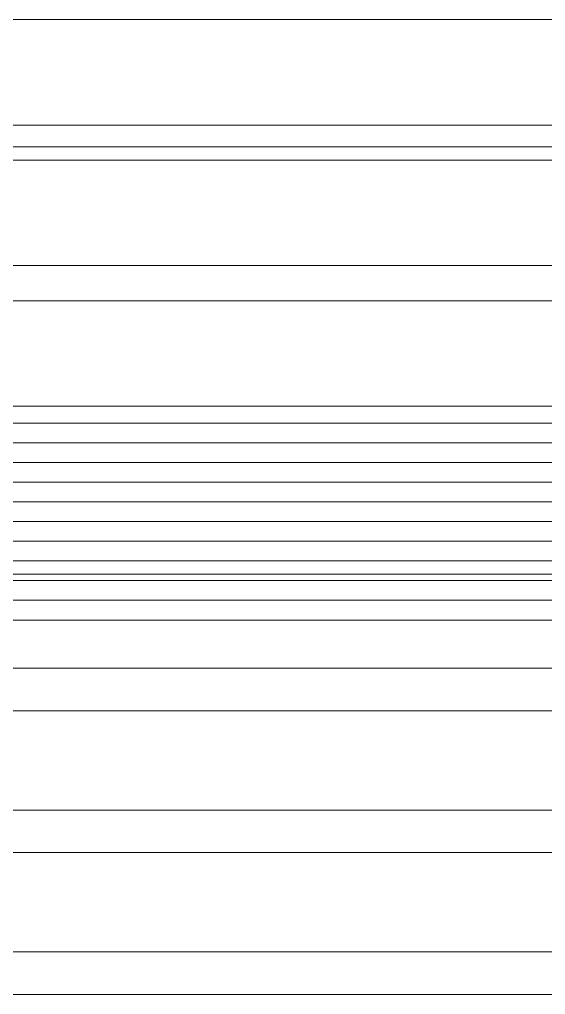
# Model space of a CAD drawing. Header units: inches. Extents: x -6 to 177, y -6 to 113.
# Drawn here: x 10.56 to 18.73, y 13 to 28.14 of the extents above; entities that cross this region are included whole.
import ezdxf

# ---------------------------------------------------------------- set-up
doc = ezdxf.new("R2010")
doc.units = ezdxf.units.IN
doc.layers.add('ZANO_R', color=7, linetype='Continuous', lineweight=0)

msp = doc.modelspace()

# ---------------------------------------------------------------- linework, layer by layer
at = {"layer": 'ZANO_R'}
for p, q in [((1.54065, 28.13986), (13.11297, 28.13986)), ((13.11297, 28.13986), (24.68529, 28.13986)), ((13.11297, 26.50137), (1.54065, 26.50137)), ((24.68529, 26.50137), (13.11297, 26.50137)), ((13.11297, 26.16193), (4.69055, 26.16193)), ((21.53538, 26.16193), (13.11297, 26.16193)), ((1.54065, 25.95625), (13.11297, 25.95625)), ((13.11297, 25.95625), (24.68529, 25.95625)), ((13.11297, 24.31775), (3.70621, 24.31775)), ((22.51973, 24.31775), (13.11297, 24.31775)), ((1.54065, 23.77264), (13.11297, 23.77264)), ((13.11297, 23.77264), (24.68529, 23.77264)), ((13.11297, 22.13414), (1.54065, 22.13414)), ((24.68529, 22.13414), (13.11297, 22.13414)), ((13.11297, 21.8727), (1.54065, 21.8727)), ((24.68529, 21.8727), (13.11297, 21.8727)), ((13.11297, 21.56679), (1.54065, 21.56679)), ((24.68529, 21.56679), (13.11297, 21.56679)), ((13.11297, 21.26089), (1.54065, 21.26089)), ((24.68529, 21.26089), (13.11297, 21.26089)), ((13.11297, 20.95499), (1.54065, 20.95499)), ((24.68529, 20.95499), (13.11297, 20.95499)), ((13.11297, 20.64909), (1.54065, 20.64909)), ((24.68529, 20.64909), (13.11297, 20.64909)), ((13.11297, 20.34319), (1.54065, 20.34319)), ((24.68529, 20.34319), (13.11297, 20.34319)), ((13.11297, 20.03728), (1.54065, 20.03728)), ((24.68529, 20.03728), (13.11297, 20.03728)), ((13.11297, 19.73138), (1.54065, 19.73138)), ((24.68529, 19.73138), (13.11297, 19.73138)), ((24.88215, 19.52987), (1.34378, 19.52244)), ((13.11297, 19.42548), (1.54065, 19.42548)), ((24.68529, 19.42548), (13.11297, 19.42548)), ((13.11297, 19.11958), (1.54065, 19.11958)), ((24.68529, 19.11958), (13.11297, 19.11958)), ((13.11297, 18.81368), (1.54065, 18.81368)), ((24.68529, 18.81368), (13.11297, 18.81368)), ((13.11297, 18.06489), (1.54065, 18.06489)), ((24.68529, 18.06489), (13.11297, 18.06489)), ((1.54065, 17.40369), (13.11297, 17.40369)), ((13.11297, 17.40369), (24.68529, 17.40369)), ((13.11297, 15.86192), (1.54065, 15.86192)), ((24.68529, 15.86192), (13.11297, 15.86192)), ((1.54065, 15.20073), (13.11297, 15.20073)), ((13.11297, 15.20073), (24.68529, 15.20073)), ((13.11297, 13.65895), (1.54065, 13.65895)), ((24.68529, 13.65895), (13.11297, 13.65895)), ((1.54065, 12.99776), (13.11297, 12.99776)), ((13.11297, 12.99776), (24.68529, 12.99776))]:
    msp.add_line(p, q, dxfattribs=at)

doc.saveas('drawing.dxf')
